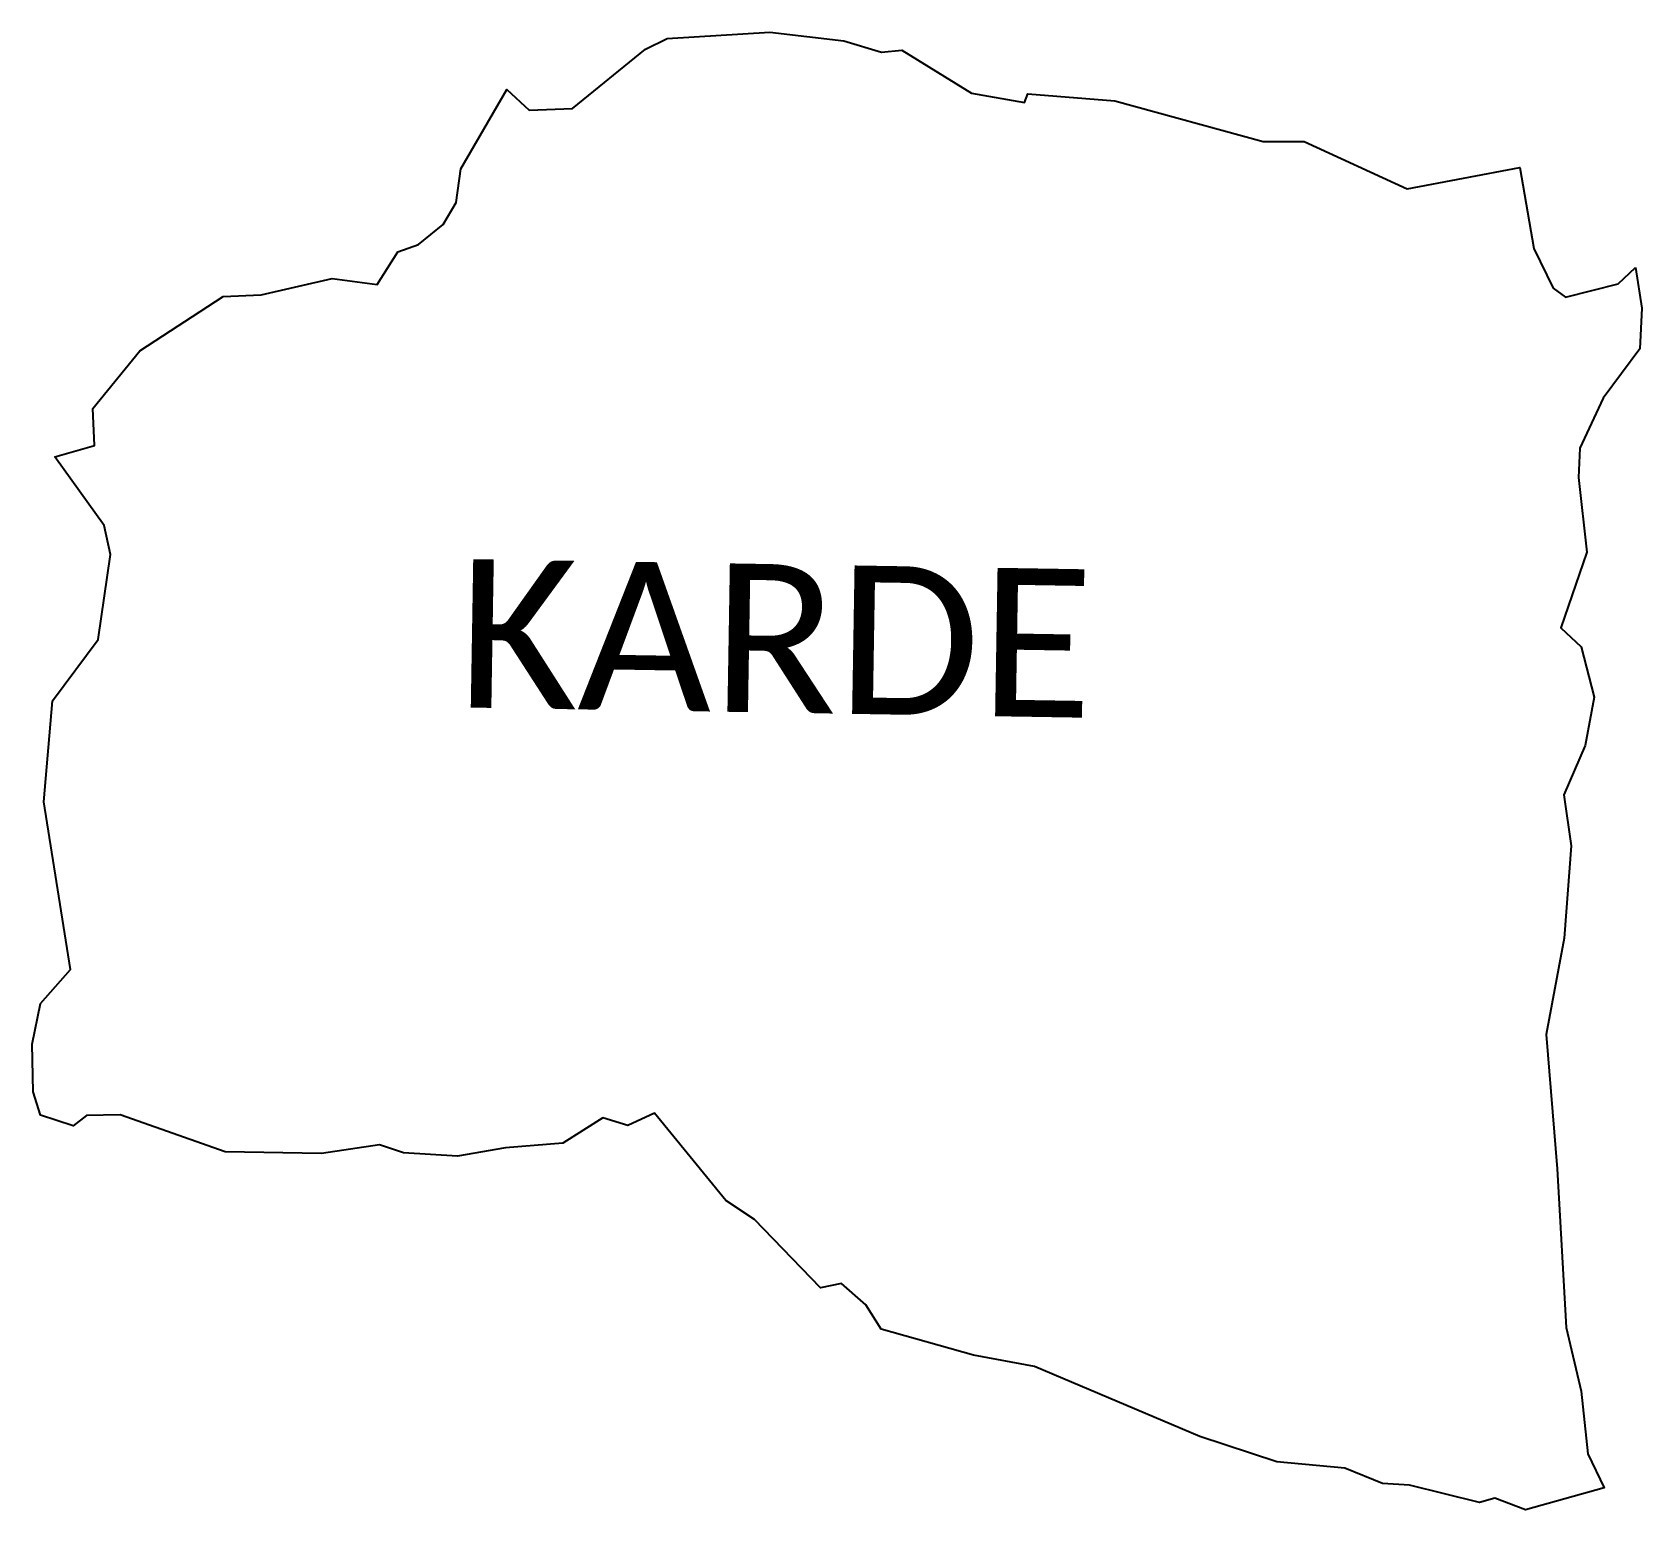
# Model space of a CAD drawing. Header units: metres. Extents: x 313801 to 316833, y 1915385 to 1918169.
import ezdxf

# ---------------------------------------------------------------- set-up
doc = ezdxf.new("R2010")
doc.units = ezdxf.units.M
doc.layers.add('ddddd', color=7, linetype='Continuous')
doc.layers.add('VILLAGE NAME', color=250, linetype='Continuous')
doc.styles.get("Standard").update_dxf_attribs({"font": 'simplex.shx'})

msp = doc.modelspace()

# ---------------------------------------------------------------- linework, layer by layer
at = {"layer": 'ddddd'}
msp.add_polyline3d([(316820.9, 1917725.8, 0), (316832.8, 1917648.7, 0), (316828.8, 1917572.2, 0), (316759.9, 1917479.2, 0), (316715.8, 1917385.5, 0), (316713.6, 1917329.9, 0), (316728.9, 1917189.4, 0), (316680.4, 1917046.5, 0), (316718.6, 1917010.9, 0), (316743, 1916916.3, 0), (316725.8, 1916825, 0), (316685.8, 1916732, 0), (316699.8, 1916636.2, 0), (316686.3, 1916461.9, 0), (316652.4, 1916280.6, 0), (316673.1, 1916027.6, 0), (316690.2, 1915728.7, 0), (316718.3, 1915609.1, 0), (316731.3, 1915490.6, 0), (316761.8, 1915426.9, 0), (316613.4, 1915385.3, 0), (316555.7, 1915407.2, 0), (316527.1, 1915398.9, 0), (316394.9, 1915431.9, 0), (316344.1, 1915435, 0), (316273.5, 1915464, 0), (316145.6, 1915475.6, 0), (316000.2, 1915523.5, 0), (315688.8, 1915655, 0), (315573.7, 1915676.4, 0), (315400.3, 1915725.8, 0), (315371.4, 1915771.2, 0), (315325.3, 1915811.7, 0), (315285.7, 1915803.8, 0), (315161.6, 1915932.5, 0), (315107.7, 1915968.2, 0), (314972.9, 1916132.6, 0), (314922.7, 1916109.2, 0), (314875.6, 1916123.8, 0), (314800.2, 1916075.8, 0), (314692.7, 1916067.3, 0), (314602.3, 1916051.4, 0), (314500.3, 1916058.1, 0), (314454.9, 1916072.8, 0), (314345.6, 1916056.6, 0), (314164.4, 1916059.8, 0), (313966.6, 1916129.2, 0), (313903.4, 1916128.1, 0), (313878.1, 1916108.4, 0), (313816.8, 1916128.5, 0), (313803.1, 1916172.8, 0), (313801, 1916262.3, 0), (313816.7, 1916339.3, 0), (313873.3, 1916402.9, 0), (313822.9, 1916718.9, 0), (313839, 1916909, 0), (313925.1, 1917024.8, 0), (313948.4, 1917185.2, 0), (313936.8, 1917239.9, 0), (313843.9, 1917369, 0), (313918.5, 1917390, 0), (313915, 1917459.7, 0), (314003.5, 1917568.7, 0), (314160.6, 1917671.2, 0), (314232.2, 1917674.2, 0), (314365.7, 1917705, 0), (314450.9, 1917693.4, 0), (314489.5, 1917755.3, 0), (314528.5, 1917769, 0), (314575, 1917806.8, 0), (314599.5, 1917848.1, 0), (314608.5, 1917911.2, 0), (314694.9, 1918060.9, 0), (314736.8, 1918021.9, 0), (314818.7, 1918025.2, 0), (314955.9, 1918136.6, 0), (314997.2, 1918157.1, 0), (315190.6, 1918168.9, 0), (315330, 1918152.6, 0), (315400.5, 1918131.2, 0), (315439.2, 1918134.9, 0), (315570, 1918054.1, 0), (315670.1, 1918036.5, 0), (315676.1, 1918052.5, 0), (315840, 1918039.8, 0), (316119.4, 1917962.9, 0), (316196.6, 1917963.1, 0), (316391.1, 1917873.6, 0), (316602.8, 1917914.2, 0), (316629.4, 1917761.4, 0), (316665.7, 1917686.7, 0), (316688.9, 1917669.5, 0), (316788.3, 1917695.1, 0), (316820.9, 1917725.8, 0)], close=True, dxfattribs=at)

# ---------------------------------------------------------------- texts
at = {"layer": 'ddddd', "insert": (314605.3, 1917176.6), "char_height": 279.599, "attachment_point": 1, "rotation": 359.0535}
msp.add_mtext_dynamic_manual_height_columns('{\\fCalibri|b0|i0|c0|p34;KARDE}', width=503.013, gutter_width=1398, heights=[0], dxfattribs=at)
at = {"layer": 'VILLAGE NAME', "insert": (314605.3, 1917176.6), "char_height": 279.599, "attachment_point": 1, "rotation": 359.0535}
msp.add_mtext_dynamic_manual_height_columns('{\\fCalibri|b0|i0|c0|p34;KARDE}', width=503.013, gutter_width=1398, heights=[0], dxfattribs=at)

doc.saveas('drawing.dxf')
